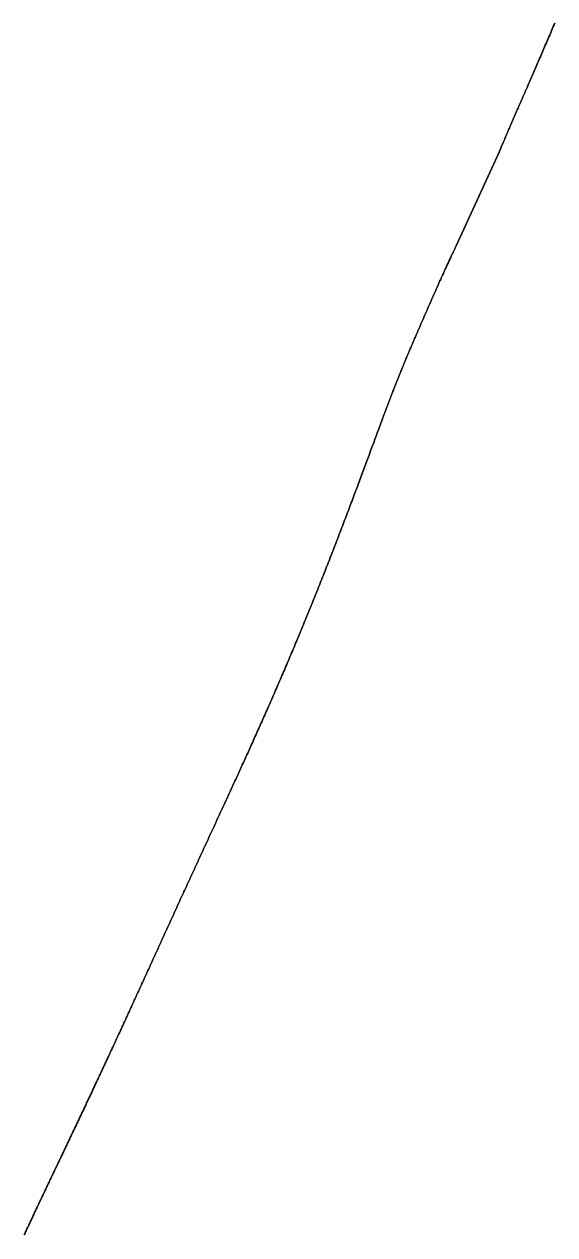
# Model space of a CAD drawing. Header units: inches. Extents: x 130170 to 284068, y 377793 to 804530.
# Drawn here: x 259906.4 to 259929.6, y 740933.5 to 740986.5 of the extents above; entities that cross this region are included whole.
import ezdxf

# ---------------------------------------------------------------- set-up
doc = ezdxf.new("R2010")
doc.units = ezdxf.units.IN
doc.header["$MEASUREMENT"] = 0
doc.layers.add('muni_il', color=7, linetype='Continuous')

msp = doc.modelspace()

# ---------------------------------------------------------------- linework, layer by layer
at = {"layer": 'muni_il'}
for points in [[(259906.439, 740933.478), (259906.459, 740933.521), (259906.48, 740933.565), (259906.5, 740933.608), (259906.52, 740933.651), (259906.54, 740933.693), (259906.56, 740933.736), (259906.58, 740933.779), (259906.599, 740933.821), (259906.619, 740933.863), (259906.639, 740933.906), (259906.659, 740933.948), (259906.678, 740933.99), (259906.698, 740934.032), (259906.717, 740934.073), (259906.737, 740934.115), (259906.756, 740934.156), (259906.776, 740934.198), (259906.795, 740934.239), (259906.814, 740934.28), (259906.834, 740934.321), (259906.853, 740934.362), (259906.872, 740934.403), (259906.891, 740934.444), (259906.91, 740934.485), (259906.93, 740934.525), (259906.949, 740934.566), (259906.968, 740934.606), (259906.986, 740934.647), (259907.005, 740934.687), (259907.024, 740934.727), (259907.043, 740934.767), (259907.062, 740934.807), (259907.081, 740934.847), (259907.099, 740934.887), (259907.118, 740934.926), (259907.137, 740934.966), (259907.156, 740935.006), (259907.174, 740935.045), (259907.193, 740935.085), (259907.212, 740935.124), (259907.23, 740935.163), (259907.249, 740935.202), (259907.267, 740935.242), (259907.286, 740935.281), (259907.304, 740935.32), (259907.323, 740935.359), (259907.341, 740935.398), (259907.36, 740935.437), (259907.378, 740935.476), (259907.396, 740935.515), (259907.415, 740935.553), (259907.433, 740935.592), (259907.451, 740935.631), (259907.47, 740935.67), (259907.488, 740935.708), (259907.507, 740935.747), (259907.525, 740935.786), (259907.543, 740935.824), (259907.562, 740935.863), (259907.58, 740935.901), (259907.598, 740935.94), (259907.616, 740935.978), (259907.635, 740936.017), (259907.653, 740936.055), (259907.671, 740936.094), (259907.69, 740936.132), (259907.708, 740936.171), (259907.726, 740936.209), (259907.744, 740936.248), (259907.763, 740936.286), (259907.781, 740936.325), (259907.799, 740936.363), (259907.818, 740936.402), (259907.836, 740936.44), (259907.854, 740936.479), (259907.873, 740936.517), (259907.891, 740936.556), (259907.909, 740936.594), (259907.928, 740936.633), (259907.946, 740936.672), (259907.965, 740936.71), (259907.983, 740936.749), (259908.001, 740936.788), (259908.02, 740936.826), (259908.038, 740936.865), (259908.057, 740936.904), (259908.075, 740936.943), (259908.094, 740936.982), (259908.112, 740937.021), (259908.131, 740937.06), (259908.15, 740937.099), (259908.168, 740937.138), (259908.187, 740937.177), (259908.206, 740937.217), (259908.224, 740937.256), (259908.243, 740937.295), (259908.262, 740937.335), (259908.281, 740937.374), (259908.299, 740937.414), (259908.318, 740937.453), (259908.337, 740937.493), (259908.356, 740937.533), (259908.375, 740937.573), (259908.394, 740937.613), (259908.413, 740937.653), (259908.432, 740937.693), (259908.451, 740937.733), (259908.47, 740937.773), (259908.49, 740937.814), (259908.509, 740937.854), (259908.528, 740937.895), (259908.548, 740937.935), (259908.567, 740937.976), (259908.586, 740938.017), (259908.606, 740938.058), (259908.625, 740938.099), (259908.645, 740938.14), (259908.664, 740938.181), (259908.684, 740938.222), (259908.704, 740938.264), (259908.723, 740938.305), (259908.743, 740938.347), (259908.763, 740938.389), (259908.783, 740938.431), (259908.803, 740938.473), (259908.823, 740938.515), (259908.843, 740938.557), (259908.863, 740938.599), (259908.883, 740938.642), (259908.903, 740938.684), (259908.923, 740938.727), (259908.943, 740938.77), (259908.964, 740938.813), (259908.984, 740938.856), (259909.005, 740938.899), (259909.025, 740938.943), (259909.046, 740938.986), (259909.066, 740939.03), (259909.087, 740939.074), (259909.108, 740939.117), (259909.128, 740939.161), (259909.149, 740939.206), (259909.17, 740939.25), (259909.191, 740939.294), (259909.212, 740939.339), (259909.233, 740939.384), (259909.254, 740939.429), (259909.275, 740939.474), (259909.297, 740939.519), (259909.318, 740939.564), (259909.339, 740939.609), (259909.361, 740939.655), (259909.382, 740939.701), (259909.404, 740939.746), (259909.425, 740939.792), (259909.447, 740939.839), (259909.469, 740939.885), (259909.49, 740939.931), (259909.512, 740939.978), (259909.534, 740940.025), (259909.556, 740940.071), (259909.578, 740940.118), (259909.6, 740940.166), (259909.622, 740940.213), (259909.645, 740940.26), (259909.667, 740940.308), (259909.689, 740940.356), (259909.712, 740940.403), (259909.734, 740940.451), (259909.757, 740940.5), (259909.779, 740940.548), (259909.802, 740940.596), (259909.824, 740940.645), (259909.847, 740940.694), (259909.87, 740940.743), (259909.893, 740940.792), (259909.916, 740940.841), (259909.939, 740940.89), (259909.962, 740940.94), (259909.985, 740940.989), (259910.008, 740941.039), (259910.031, 740941.089), (259910.054, 740941.139), (259910.078, 740941.189), (259910.101, 740941.24), (259910.124, 740941.29), (259910.148, 740941.341), (259910.172, 740941.392), (259910.195, 740941.442), (259910.219, 740941.493), (259910.243, 740941.545), (259910.266, 740941.596), (259910.29, 740941.647), (259910.314, 740941.699), (259910.338, 740941.75), (259910.362, 740941.802), (259910.386, 740941.854), (259910.41, 740941.906), (259910.434, 740941.959), (259910.458, 740942.011), (259910.482, 740942.064), (259910.507, 740942.116), (259910.531, 740942.169), (259910.555, 740942.222), (259910.58, 740942.275), (259910.604, 740942.328), (259910.629, 740942.381), (259910.653, 740942.434), (259910.678, 740942.488), (259910.703, 740942.541), (259910.727, 740942.595), (259910.752, 740942.649), (259910.777, 740942.703), (259910.802, 740942.756), (259910.827, 740942.81), (259910.851, 740942.865), (259910.877, 740942.919), (259910.902, 740942.974), (259910.927, 740943.028), (259910.952, 740943.083), (259910.977, 740943.137), (259911.002, 740943.192), (259911.027, 740943.247), (259911.052, 740943.302), (259911.077, 740943.357), (259911.103, 740943.412), (259911.128, 740943.467), (259911.153, 740943.523), (259911.179, 740943.578), (259911.204, 740943.634), (259911.23, 740943.689), (259911.255, 740943.745), (259911.281, 740943.801), (259911.306, 740943.857), (259911.332, 740943.913), (259911.357, 740943.968), (259911.383, 740944.025), (259911.409, 740944.081), (259911.434, 740944.137), (259911.46, 740944.193), (259911.486, 740944.249), (259911.511, 740944.306), (259911.537, 740944.362), (259911.563, 740944.419), (259911.589, 740944.475), (259911.615, 740944.532), (259911.64, 740944.589), (259911.666, 740944.645), (259911.692, 740944.702), (259911.718, 740944.759), (259911.744, 740944.816), (259911.77, 740944.873), (259911.796, 740944.93), (259911.822, 740944.987), (259911.848, 740945.044), (259911.874, 740945.101), (259911.9, 740945.158), (259911.926, 740945.215), (259911.952, 740945.272), (259911.978, 740945.33), (259912.004, 740945.387), (259912.03, 740945.444), (259912.056, 740945.501), (259912.083, 740945.559), (259912.109, 740945.616), (259912.135, 740945.674), (259912.161, 740945.731), (259912.187, 740945.788), (259912.213, 740945.846), (259912.24, 740945.904), (259912.266, 740945.961), (259912.292, 740946.019), (259912.318, 740946.076), (259912.344, 740946.134), (259912.371, 740946.191), (259912.397, 740946.249), (259912.423, 740946.307), (259912.449, 740946.364), (259912.476, 740946.422), (259912.502, 740946.48), (259912.528, 740946.537), (259912.554, 740946.595), (259912.581, 740946.653), (259912.607, 740946.71), (259912.633, 740946.768), (259912.66, 740946.826), (259912.686, 740946.884), (259912.712, 740946.941), (259912.739, 740946.999), (259912.765, 740947.057), (259912.791, 740947.115), (259912.818, 740947.172), (259912.844, 740947.23), (259912.87, 740947.288), (259912.897, 740947.346), (259912.923, 740947.404), (259912.95, 740947.461), (259912.976, 740947.519), (259913.002, 740947.577), (259913.029, 740947.635), (259913.055, 740947.693), (259913.081, 740947.751), (259913.108, 740947.808), (259913.134, 740947.866), (259913.161, 740947.924), (259913.187, 740947.982), (259913.214, 740948.04), (259913.24, 740948.098), (259913.267, 740948.156), (259913.293, 740948.214), (259913.32, 740948.272), (259913.346, 740948.329), (259913.373, 740948.387), (259913.399, 740948.445), (259913.426, 740948.503), (259913.452, 740948.561), (259913.479, 740948.619), (259913.505, 740948.677), (259913.532, 740948.735), (259913.559, 740948.793), (259913.585, 740948.852), (259913.612, 740948.91), (259913.639, 740948.968), (259913.665, 740949.026), (259913.692, 740949.084), (259913.719, 740949.142), (259913.746, 740949.201), (259913.772, 740949.259), (259913.799, 740949.317), (259913.826, 740949.375), (259913.853, 740949.434), (259913.88, 740949.492), (259913.906, 740949.551), (259913.933, 740949.609), (259913.96, 740949.668), (259913.987, 740949.726), (259914.014, 740949.785), (259914.041, 740949.844), (259914.068, 740949.902), (259914.095, 740949.961), (259914.123, 740950.02), (259914.15, 740950.079), (259914.177, 740950.138), (259914.204, 740950.197), (259914.231, 740950.256), (259914.259, 740950.315), (259914.286, 740950.374), (259914.313, 740950.434), (259914.341, 740950.493), (259914.368, 740950.552), (259914.396, 740950.612), (259914.423, 740950.671), (259914.451, 740950.731), (259914.478, 740950.791), (259914.506, 740950.851), (259914.534, 740950.911), (259914.561, 740950.971), (259914.589, 740951.031), (259914.617, 740951.091), (259914.645, 740951.152), (259914.673, 740951.212), (259914.701, 740951.273), (259914.729, 740951.333), (259914.757, 740951.394), (259914.785, 740951.455), (259914.813, 740951.516), (259914.841, 740951.577), (259914.87, 740951.638), (259914.898, 740951.7), (259914.926, 740951.761), (259914.955, 740951.823), (259914.983, 740951.885), (259915.012, 740951.947), (259915.041, 740952.009), (259915.069, 740952.071), (259915.098, 740952.133), (259915.127, 740952.196), (259915.156, 740952.258), (259915.185, 740952.321), (259915.214, 740952.384), (259915.243, 740952.447), (259915.272, 740952.511), (259915.301, 740952.574), (259915.331, 740952.638), (259915.36, 740952.701), (259915.389, 740952.765), (259915.419, 740952.83), (259915.448, 740952.894), (259915.478, 740952.958), (259915.508, 740953.023), (259915.538, 740953.088), (259915.568, 740953.153), (259915.598, 740953.218), (259915.628, 740953.284), (259915.658, 740953.349), (259915.688, 740953.415), (259915.718, 740953.481), (259915.749, 740953.547), (259915.779, 740953.614), (259915.809, 740953.681), (259915.84, 740953.748), (259915.871, 740953.815), (259915.901, 740953.882), (259915.932, 740953.949), (259915.963, 740954.017), (259915.994, 740954.085), (259916.025, 740954.153), (259916.056, 740954.222), (259916.087, 740954.29), (259916.119, 740954.359), (259916.15, 740954.428), (259916.182, 740954.498), (259916.213, 740954.567), (259916.245, 740954.637), (259916.276, 740954.707), (259916.308, 740954.778), (259916.34, 740954.848), (259916.372, 740954.919), (259916.404, 740954.99), (259916.436, 740955.061), (259916.468, 740955.133), (259916.501, 740955.205), (259916.533, 740955.277), (259916.565, 740955.349), (259916.598, 740955.422), (259916.63, 740955.494), (259916.663, 740955.567), (259916.696, 740955.641), (259916.729, 740955.714), (259916.762, 740955.788), (259916.795, 740955.862), (259916.828, 740955.937), (259916.861, 740956.011), (259916.894, 740956.086), (259916.927, 740956.161), (259916.961, 740956.237), (259916.994, 740956.312), (259917.028, 740956.388), (259917.061, 740956.464), (259917.095, 740956.541), (259917.129, 740956.617), (259917.163, 740956.695), (259917.196, 740956.772), (259917.23, 740956.849), (259917.264, 740956.927), (259917.299, 740957.005), (259917.333, 740957.083), (259917.367, 740957.162), (259917.401, 740957.241), (259917.436, 740957.32), (259917.47, 740957.399), (259917.505, 740957.479), (259917.539, 740957.559), (259917.574, 740957.639), (259917.608, 740957.719), (259917.643, 740957.8), (259917.678, 740957.881), (259917.713, 740957.962), (259917.748, 740958.043), (259917.782, 740958.125), (259917.818, 740958.206), (259917.853, 740958.289), (259917.888, 740958.371), (259917.923, 740958.454), (259917.958, 740958.536), (259917.993, 740958.62), (259918.029, 740958.703), (259918.064, 740958.786), (259918.099, 740958.87), (259918.135, 740958.954), (259918.17, 740959.038), (259918.206, 740959.123), (259918.241, 740959.207), (259918.277, 740959.292), (259918.312, 740959.377), (259918.348, 740959.463), (259918.384, 740959.548), (259918.419, 740959.634), (259918.455, 740959.72), (259918.491, 740959.806), (259918.526, 740959.892), (259918.562, 740959.978), (259918.598, 740960.065), (259918.634, 740960.152), (259918.669, 740960.239), (259918.705, 740960.326), (259918.741, 740960.413), (259918.777, 740960.501), (259918.813, 740960.588), (259918.848, 740960.676), (259918.884, 740960.764), (259918.92, 740960.852), (259918.956, 740960.94), (259918.992, 740961.029), (259919.027, 740961.117), (259919.063, 740961.206), (259919.099, 740961.294), (259919.135, 740961.383), (259919.17, 740961.472), (259919.206, 740961.561), (259919.242, 740961.65), (259919.277, 740961.739), (259919.313, 740961.828), (259919.349, 740961.917), (259919.384, 740962.007), (259919.42, 740962.096), (259919.455, 740962.185), (259919.491, 740962.275), (259919.526, 740962.364), (259919.561, 740962.454), (259919.597, 740962.543), (259919.632, 740962.633), (259919.667, 740962.722), (259919.702, 740962.812), (259919.737, 740962.901), (259919.772, 740962.991), (259919.807, 740963.08), (259919.842, 740963.169), (259919.877, 740963.259), (259919.912, 740963.348), (259919.946, 740963.437), (259919.981, 740963.526), (259920.015, 740963.616), (259920.05, 740963.704), (259920.084, 740963.793), (259920.118, 740963.882), (259920.152, 740963.971), (259920.186, 740964.059), (259920.22, 740964.148), (259920.254, 740964.236), (259920.288, 740964.324), (259920.321, 740964.412), (259920.355, 740964.5), (259920.388, 740964.587), (259920.422, 740964.674), (259920.455, 740964.762), (259920.488, 740964.849), (259920.521, 740964.935), (259920.553, 740965.022), (259920.586, 740965.108), (259920.619, 740965.194), (259920.651, 740965.28), (259920.683, 740965.366), (259920.715, 740965.451), (259920.747, 740965.536), (259920.779, 740965.621), (259920.811, 740965.705), (259920.842, 740965.789), (259920.874, 740965.873), (259920.905, 740965.956), (259920.936, 740966.039), (259920.967, 740966.122), (259920.998, 740966.205), (259921.028, 740966.287), (259921.059, 740966.368), (259921.089, 740966.45), (259921.119, 740966.531), (259921.149, 740966.611), (259921.179, 740966.691), (259921.209, 740966.771), (259921.238, 740966.851), (259921.267, 740966.93), (259921.297, 740967.008), (259921.326, 740967.086), (259921.354, 740967.164), (259921.383, 740967.241), (259921.411, 740967.318), (259921.44, 740967.394), (259921.468, 740967.47), (259921.496, 740967.546), (259921.523, 740967.621), (259921.551, 740967.695), (259921.578, 740967.769), (259921.605, 740967.843), (259921.632, 740967.916), (259921.659, 740967.989), (259921.686, 740968.061), (259921.712, 740968.132), (259921.739, 740968.204), (259921.765, 740968.274), (259921.791, 740968.344), (259921.816, 740968.414), (259921.842, 740968.484), (259921.868, 740968.552), (259921.893, 740968.621), (259921.918, 740968.688), (259921.943, 740968.756), (259921.968, 740968.823), (259921.993, 740968.889), (259922.017, 740968.955), (259922.041, 740969.02), (259922.066, 740969.085), (259922.09, 740969.15), (259922.114, 740969.214), (259922.137, 740969.277), (259922.161, 740969.34), (259922.185, 740969.403), (259922.208, 740969.465), (259922.231, 740969.527), (259922.254, 740969.589), (259922.277, 740969.65), (259922.3, 740969.71), (259922.323, 740969.77), (259922.346, 740969.83), (259922.368, 740969.89), (259922.391, 740969.949), (259922.413, 740970.007), (259922.435, 740970.066), (259922.458, 740970.124), (259922.48, 740970.181), (259922.502, 740970.239), (259922.524, 740970.296), (259922.546, 740970.353), (259922.568, 740970.409), (259922.589, 740970.465), (259922.611, 740970.521), (259922.633, 740970.577), (259922.655, 740970.633), (259922.677, 740970.688), (259922.698, 740970.743), (259922.72, 740970.798), (259922.742, 740970.853), (259922.763, 740970.907), (259922.785, 740970.962), (259922.807, 740971.016), (259922.828, 740971.07), (259922.85, 740971.125), (259922.872, 740971.179), (259922.894, 740971.233), (259922.915, 740971.286), (259922.937, 740971.34), (259922.959, 740971.394), (259922.981, 740971.448), (259923.003, 740971.502), (259923.025, 740971.556), (259923.047, 740971.61), (259923.07, 740971.664), (259923.092, 740971.718), (259923.114, 740971.772), (259923.137, 740971.826), (259923.16, 740971.88), (259923.182, 740971.935), (259923.205, 740971.989), (259923.228, 740972.044), (259923.251, 740972.099), (259923.274, 740972.154), (259923.298, 740972.209), (259923.321, 740972.265), (259923.344, 740972.32), (259923.368, 740972.376), (259923.392, 740972.432), (259923.416, 740972.488), (259923.44, 740972.544), (259923.464, 740972.601), (259923.489, 740972.658), (259923.513, 740972.715), (259923.538, 740972.772), (259923.562, 740972.83), (259923.587, 740972.888), (259923.612, 740972.946), (259923.638, 740973.004), (259923.663, 740973.063), (259923.688, 740973.122), (259923.714, 740973.181), (259923.74, 740973.24), (259923.766, 740973.299), (259923.792, 740973.359), (259923.818, 740973.419), (259923.844, 740973.479), (259923.87, 740973.54), (259923.897, 740973.6), (259923.923, 740973.661), (259923.95, 740973.722), (259923.977, 740973.783), (259924.004, 740973.844), (259924.031, 740973.906), (259924.058, 740973.967), (259924.085, 740974.028), (259924.112, 740974.09), (259924.139, 740974.152), (259924.166, 740974.213), (259924.193, 740974.275), (259924.22, 740974.337), (259924.247, 740974.398), (259924.275, 740974.46), (259924.302, 740974.521), (259924.329, 740974.582), (259924.356, 740974.644), (259924.383, 740974.705), (259924.41, 740974.765), (259924.437, 740974.826), (259924.464, 740974.886), (259924.49, 740974.946), (259924.517, 740975.005), (259924.543, 740975.065), (259924.57, 740975.123), (259924.596, 740975.182), (259924.622, 740975.24), (259924.647, 740975.297), (259924.673, 740975.354), (259924.698, 740975.41), (259924.723, 740975.465), (259924.748, 740975.52), (259924.772, 740975.574), (259924.796, 740975.628), (259924.82, 740975.681), (259924.844, 740975.732), (259924.867, 740975.783), (259924.89, 740975.834), (259924.912, 740975.883), (259924.934, 740975.931), (259924.956, 740975.979), (259924.978, 740976.025), (259924.998, 740976.07), (259925.019, 740976.115), (259925.039, 740976.158), (259925.059, 740976.2), (259925.078, 740976.241), (259925.097, 740976.281), (259925.115, 740976.32), (259925.133, 740976.358), (259925.15, 740976.394), (259925.167, 740976.43), (259925.183, 740976.464), (259925.199, 740976.497), (259925.214, 740976.529), (259925.229, 740976.559), (259925.243, 740976.589), (259925.257, 740976.617), (259925.27, 740976.645), (259925.283, 740976.671), (259925.296, 740976.696), (259925.308, 740976.72), (259925.319, 740976.743), (259925.33, 740976.765), (259925.34, 740976.786), (259927.143, 740980.725), (259927.209, 740980.88), (259927.241, 740980.954), (259927.271, 740981.027), (259927.301, 740981.097), (259927.33, 740981.166), (259927.359, 740981.233), (259927.387, 740981.298), (259927.414, 740981.362), (259927.44, 740981.424), (259927.466, 740981.486), (259927.492, 740981.545), (259927.517, 740981.604), (259927.541, 740981.661), (259927.565, 740981.718), (259927.589, 740981.773), (259927.613, 740981.828), (259927.636, 740981.882), (259927.659, 740981.936), (259927.682, 740981.988), (259927.704, 740982.041), (259927.727, 740982.093), (259927.749, 740982.144), (259927.771, 740982.195), (259927.793, 740982.247), (259927.815, 740982.297), (259927.837, 740982.348), (259927.859, 740982.399), (259927.881, 740982.45), (259927.903, 740982.501), (259927.925, 740982.552), (259927.948, 740982.603), (259927.97, 740982.655), (259927.993, 740982.706), (259928.015, 740982.758), (259928.038, 740982.811), (259928.061, 740982.864), (259928.085, 740982.917), (259928.108, 740982.97), (259928.132, 740983.025), (259928.156, 740983.079), (259928.18, 740983.134), (259928.204, 740983.19), (259928.229, 740983.246), (259928.254, 740983.303), (259928.279, 740983.36), (259928.304, 740983.418), (259928.33, 740983.477), (259928.355, 740983.536), (259928.382, 740983.596), (259928.408, 740983.656), (259928.435, 740983.717), (259928.462, 740983.779), (259928.489, 740983.841), (259928.516, 740983.904), (259928.544, 740983.967), (259928.572, 740984.031), (259928.6, 740984.096), (259928.628, 740984.161), (259928.657, 740984.226), (259928.685, 740984.293), (259928.715, 740984.359), (259928.744, 740984.427), (259928.773, 740984.494), (259928.803, 740984.563), (259928.833, 740984.632), (259928.863, 740984.701), (259928.893, 740984.77), (259928.923, 740984.841), (259928.954, 740984.911), (259928.984, 740984.982), (259929.015, 740985.053), (259929.046, 740985.125), (259929.077, 740985.197), (259929.108, 740985.269), (259929.139, 740985.342), (259929.17, 740985.415), (259929.202, 740985.488), (259929.233, 740985.561), (259929.265, 740985.635), (259929.296, 740985.709), (259929.328, 740985.783), (259929.36, 740985.857), (259929.392, 740985.932), (259929.423, 740986.007), (259929.455, 740986.081), (259929.487, 740986.156), (259929.519, 740986.231), (259929.551, 740986.306), (259929.582, 740986.381), (259929.614, 740986.456), (259929.646, 740986.531)], [(259929.646, 740986.531), (259929.614, 740986.456), (259929.582, 740986.381), (259929.551, 740986.306), (259929.519, 740986.231), (259929.487, 740986.156), (259929.455, 740986.081), (259929.423, 740986.007), (259929.392, 740985.932), (259929.36, 740985.857), (259929.328, 740985.783), (259929.296, 740985.709), (259929.265, 740985.635), (259929.233, 740985.561), (259929.202, 740985.488), (259929.17, 740985.415), (259929.139, 740985.342), (259929.108, 740985.269), (259929.077, 740985.197), (259929.046, 740985.125), (259929.015, 740985.053), (259928.984, 740984.982), (259928.954, 740984.911), (259928.923, 740984.841), (259928.893, 740984.77), (259928.863, 740984.701), (259928.833, 740984.632), (259928.803, 740984.563), (259928.773, 740984.494), (259928.744, 740984.427), (259928.715, 740984.359), (259928.685, 740984.293), (259928.657, 740984.226), (259928.628, 740984.161), (259928.6, 740984.096), (259928.572, 740984.031), (259928.544, 740983.967), (259928.516, 740983.904), (259928.489, 740983.841), (259928.462, 740983.779), (259928.435, 740983.717), (259928.408, 740983.656), (259928.382, 740983.596), (259928.355, 740983.536), (259928.33, 740983.477), (259928.304, 740983.418), (259928.279, 740983.36), (259928.254, 740983.303), (259928.229, 740983.246), (259928.204, 740983.19), (259928.18, 740983.134), (259928.156, 740983.079), (259928.132, 740983.025), (259928.108, 740982.97), (259928.085, 740982.917), (259928.061, 740982.864), (259928.038, 740982.811), (259928.015, 740982.758), (259927.993, 740982.706), (259927.97, 740982.655), (259927.948, 740982.603), (259927.925, 740982.552), (259927.903, 740982.501), (259927.881, 740982.45), (259927.859, 740982.399), (259927.837, 740982.348), (259927.815, 740982.297), (259927.793, 740982.247), (259927.771, 740982.195), (259927.749, 740982.144), (259927.727, 740982.093), (259927.704, 740982.041), (259927.682, 740981.988), (259927.659, 740981.936), (259927.636, 740981.882), (259927.613, 740981.828), (259927.589, 740981.773), (259927.565, 740981.718), (259927.541, 740981.661), (259927.517, 740981.604), (259927.492, 740981.545), (259927.466, 740981.486), (259927.44, 740981.424), (259927.414, 740981.362), (259927.387, 740981.298), (259927.359, 740981.233), (259927.33, 740981.166), (259927.301, 740981.097), (259927.271, 740981.027), (259927.241, 740980.954), (259927.209, 740980.88), (259927.143, 740980.725), (259925.34, 740976.786), (259925.33, 740976.765), (259925.319, 740976.743), (259925.308, 740976.72), (259925.296, 740976.696), (259925.283, 740976.671), (259925.27, 740976.645), (259925.257, 740976.617), (259925.243, 740976.589), (259925.229, 740976.559), (259925.214, 740976.529), (259925.199, 740976.497), (259925.183, 740976.464), (259925.167, 740976.43), (259925.15, 740976.394), (259925.133, 740976.358), (259925.115, 740976.32), (259925.097, 740976.281), (259925.078, 740976.241), (259925.059, 740976.2), (259925.039, 740976.158), (259925.019, 740976.115), (259924.998, 740976.07), (259924.978, 740976.025), (259924.956, 740975.979), (259924.934, 740975.931), (259924.912, 740975.883), (259924.89, 740975.834), (259924.867, 740975.783), (259924.844, 740975.732), (259924.82, 740975.681), (259924.796, 740975.628), (259924.772, 740975.574), (259924.748, 740975.52), (259924.723, 740975.465), (259924.698, 740975.41), (259924.673, 740975.354), (259924.647, 740975.297), (259924.622, 740975.24), (259924.596, 740975.182), (259924.57, 740975.123), (259924.543, 740975.065), (259924.517, 740975.005), (259924.49, 740974.946), (259924.464, 740974.886), (259924.437, 740974.826), (259924.41, 740974.765), (259924.383, 740974.705), (259924.356, 740974.644), (259924.329, 740974.582), (259924.302, 740974.521), (259924.275, 740974.46), (259924.247, 740974.398), (259924.22, 740974.337), (259924.193, 740974.275), (259924.166, 740974.213), (259924.139, 740974.152), (259924.112, 740974.09), (259924.085, 740974.028), (259924.058, 740973.967), (259924.031, 740973.906), (259924.004, 740973.844), (259923.977, 740973.783), (259923.95, 740973.722), (259923.923, 740973.661), (259923.897, 740973.6), (259923.87, 740973.54), (259923.844, 740973.479), (259923.818, 740973.419), (259923.792, 740973.359), (259923.766, 740973.299), (259923.74, 740973.24), (259923.714, 740973.181), (259923.688, 740973.122), (259923.663, 740973.063), (259923.638, 740973.004), (259923.612, 740972.946), (259923.587, 740972.888), (259923.562, 740972.83), (259923.538, 740972.772), (259923.513, 740972.715), (259923.489, 740972.658), (259923.464, 740972.601), (259923.44, 740972.544), (259923.416, 740972.488), (259923.392, 740972.432), (259923.368, 740972.376), (259923.344, 740972.32), (259923.321, 740972.265), (259923.298, 740972.209), (259923.274, 740972.154), (259923.251, 740972.099), (259923.228, 740972.044), (259923.205, 740971.989), (259923.182, 740971.935), (259923.16, 740971.88), (259923.137, 740971.826), (259923.114, 740971.772), (259923.092, 740971.718), (259923.07, 740971.664), (259923.047, 740971.61), (259923.025, 740971.556), (259923.003, 740971.502), (259922.981, 740971.448), (259922.959, 740971.394), (259922.937, 740971.34), (259922.915, 740971.286), (259922.894, 740971.233), (259922.872, 740971.179), (259922.85, 740971.125), (259922.828, 740971.07), (259922.807, 740971.016), (259922.785, 740970.962), (259922.763, 740970.907), (259922.742, 740970.853), (259922.72, 740970.798), (259922.698, 740970.743), (259922.677, 740970.688), (259922.655, 740970.633), (259922.633, 740970.577), (259922.611, 740970.521), (259922.589, 740970.465), (259922.568, 740970.409), (259922.546, 740970.353), (259922.524, 740970.296), (259922.502, 740970.239), (259922.48, 740970.181), (259922.458, 740970.124), (259922.435, 740970.066), (259922.413, 740970.007), (259922.391, 740969.949), (259922.368, 740969.89), (259922.346, 740969.83), (259922.323, 740969.77), (259922.3, 740969.71), (259922.277, 740969.65), (259922.254, 740969.589), (259922.231, 740969.527), (259922.208, 740969.465), (259922.185, 740969.403), (259922.161, 740969.34), (259922.137, 740969.277), (259922.114, 740969.214), (259922.09, 740969.15), (259922.066, 740969.085), (259922.041, 740969.02), (259922.017, 740968.955), (259921.993, 740968.889), (259921.968, 740968.823), (259921.943, 740968.756), (259921.918, 740968.688), (259921.893, 740968.621), (259921.868, 740968.552), (259921.842, 740968.484), (259921.816, 740968.414), (259921.791, 740968.344), (259921.765, 740968.274), (259921.739, 740968.204), (259921.712, 740968.132), (259921.686, 740968.061), (259921.659, 740967.989), (259921.632, 740967.916), (259921.605, 740967.843), (259921.578, 740967.769), (259921.551, 740967.695), (259921.523, 740967.621), (259921.496, 740967.546), (259921.468, 740967.47), (259921.44, 740967.394), (259921.411, 740967.318), (259921.383, 740967.241), (259921.354, 740967.164), (259921.326, 740967.086), (259921.297, 740967.008), (259921.267, 740966.93), (259921.238, 740966.851), (259921.209, 740966.771), (259921.179, 740966.691), (259921.149, 740966.611), (259921.119, 740966.531), (259921.089, 740966.45), (259921.059, 740966.368), (259921.028, 740966.287), (259920.998, 740966.205), (259920.967, 740966.122), (259920.936, 740966.039), (259920.905, 740965.956), (259920.874, 740965.873), (259920.842, 740965.789), (259920.811, 740965.705), (259920.779, 740965.621), (259920.747, 740965.536), (259920.715, 740965.451), (259920.683, 740965.366), (259920.651, 740965.28), (259920.619, 740965.194), (259920.586, 740965.108), (259920.553, 740965.022), (259920.521, 740964.935), (259920.488, 740964.849), (259920.455, 740964.762), (259920.422, 740964.674), (259920.388, 740964.587), (259920.355, 740964.5), (259920.321, 740964.412), (259920.288, 740964.324), (259920.254, 740964.236), (259920.22, 740964.148), (259920.186, 740964.059), (259920.152, 740963.971), (259920.118, 740963.882), (259920.084, 740963.793), (259920.05, 740963.704), (259920.015, 740963.616), (259919.981, 740963.526), (259919.946, 740963.437), (259919.912, 740963.348), (259919.877, 740963.259), (259919.842, 740963.169), (259919.807, 740963.08), (259919.772, 740962.991), (259919.737, 740962.901), (259919.702, 740962.812), (259919.667, 740962.722), (259919.632, 740962.633), (259919.597, 740962.543), (259919.561, 740962.454), (259919.526, 740962.364), (259919.491, 740962.275), (259919.455, 740962.185), (259919.42, 740962.096), (259919.384, 740962.007), (259919.349, 740961.917), (259919.313, 740961.828), (259919.277, 740961.739), (259919.242, 740961.65), (259919.206, 740961.561), (259919.17, 740961.472), (259919.135, 740961.383), (259919.099, 740961.294), (259919.063, 740961.206), (259919.027, 740961.117), (259918.992, 740961.029), (259918.956, 740960.94), (259918.92, 740960.852), (259918.884, 740960.764), (259918.848, 740960.676), (259918.813, 740960.588), (259918.777, 740960.501), (259918.741, 740960.413), (259918.705, 740960.326), (259918.669, 740960.239), (259918.634, 740960.152), (259918.598, 740960.065), (259918.562, 740959.978), (259918.526, 740959.892), (259918.491, 740959.806), (259918.455, 740959.72), (259918.419, 740959.634), (259918.384, 740959.548), (259918.348, 740959.463), (259918.312, 740959.377), (259918.277, 740959.292), (259918.241, 740959.207), (259918.206, 740959.123), (259918.17, 740959.038), (259918.135, 740958.954), (259918.099, 740958.87), (259918.064, 740958.786), (259918.029, 740958.703), (259917.993, 740958.62), (259917.958, 740958.536), (259917.923, 740958.454), (259917.888, 740958.371), (259917.853, 740958.289), (259917.818, 740958.206), (259917.782, 740958.125), (259917.748, 740958.043), (259917.713, 740957.962), (259917.678, 740957.881), (259917.643, 740957.8), (259917.608, 740957.719), (259917.574, 740957.639), (259917.539, 740957.559), (259917.505, 740957.479), (259917.47, 740957.399), (259917.436, 740957.32), (259917.401, 740957.241), (259917.367, 740957.162), (259917.333, 740957.083), (259917.299, 740957.005), (259917.264, 740956.927), (259917.23, 740956.849), (259917.196, 740956.772), (259917.163, 740956.695), (259917.129, 740956.617), (259917.095, 740956.541), (259917.061, 740956.464), (259917.028, 740956.388), (259916.994, 740956.312), (259916.961, 740956.237), (259916.927, 740956.161), (259916.894, 740956.086), (259916.861, 740956.011), (259916.828, 740955.937), (259916.795, 740955.862), (259916.762, 740955.788), (259916.729, 740955.714), (259916.696, 740955.641), (259916.663, 740955.567), (259916.63, 740955.494), (259916.598, 740955.422), (259916.565, 740955.349), (259916.533, 740955.277), (259916.501, 740955.205), (259916.468, 740955.133), (259916.436, 740955.061), (259916.404, 740954.99), (259916.372, 740954.919), (259916.34, 740954.848), (259916.308, 740954.778), (259916.276, 740954.707), (259916.245, 740954.637), (259916.213, 740954.567), (259916.182, 740954.498), (259916.15, 740954.428), (259916.119, 740954.359), (259916.087, 740954.29), (259916.056, 740954.222), (259916.025, 740954.153), (259915.994, 740954.085), (259915.963, 740954.017), (259915.932, 740953.949), (259915.901, 740953.882), (259915.871, 740953.815), (259915.84, 740953.748), (259915.809, 740953.681), (259915.779, 740953.614), (259915.749, 740953.547), (259915.718, 740953.481), (259915.688, 740953.415), (259915.658, 740953.349), (259915.628, 740953.284), (259915.598, 740953.218), (259915.568, 740953.153), (259915.538, 740953.088), (259915.508, 740953.023), (259915.478, 740952.958), (259915.448, 740952.894), (259915.419, 740952.83), (259915.389, 740952.765), (259915.36, 740952.701), (259915.331, 740952.638), (259915.301, 740952.574), (259915.272, 740952.511), (259915.243, 740952.447), (259915.214, 740952.384), (259915.185, 740952.321), (259915.156, 740952.258), (259915.127, 740952.196), (259915.098, 740952.133), (259915.069, 740952.071), (259915.041, 740952.009), (259915.012, 740951.947), (259914.983, 740951.885), (259914.955, 740951.823), (259914.926, 740951.761), (259914.898, 740951.7), (259914.87, 740951.638), (259914.841, 740951.577), (259914.813, 740951.516), (259914.785, 740951.455), (259914.757, 740951.394), (259914.729, 740951.333), (259914.701, 740951.273), (259914.673, 740951.212), (259914.645, 740951.152), (259914.617, 740951.091), (259914.589, 740951.031), (259914.561, 740950.971), (259914.534, 740950.911), (259914.506, 740950.851), (259914.478, 740950.791), (259914.451, 740950.731), (259914.423, 740950.671), (259914.396, 740950.612), (259914.368, 740950.552), (259914.341, 740950.493), (259914.313, 740950.434), (259914.286, 740950.374), (259914.259, 740950.315), (259914.231, 740950.256), (259914.204, 740950.197), (259914.177, 740950.138), (259914.15, 740950.079), (259914.123, 740950.02), (259914.095, 740949.961), (259914.068, 740949.902), (259914.041, 740949.844), (259914.014, 740949.785), (259913.987, 740949.726), (259913.96, 740949.668), (259913.933, 740949.609), (259913.906, 740949.551), (259913.88, 740949.492), (259913.853, 740949.434), (259913.826, 740949.375), (259913.799, 740949.317), (259913.772, 740949.259), (259913.746, 740949.201), (259913.719, 740949.142), (259913.692, 740949.084), (259913.665, 740949.026), (259913.639, 740948.968), (259913.612, 740948.91), (259913.585, 740948.852), (259913.559, 740948.793), (259913.532, 740948.735), (259913.505, 740948.677), (259913.479, 740948.619), (259913.452, 740948.561), (259913.426, 740948.503), (259913.399, 740948.445), (259913.373, 740948.387), (259913.346, 740948.329), (259913.32, 740948.272), (259913.293, 740948.214), (259913.267, 740948.156), (259913.24, 740948.098), (259913.214, 740948.04), (259913.187, 740947.982), (259913.161, 740947.924), (259913.134, 740947.866), (259913.108, 740947.808), (259913.081, 740947.751), (259913.055, 740947.693), (259913.029, 740947.635), (259913.002, 740947.577), (259912.976, 740947.519), (259912.95, 740947.461), (259912.923, 740947.404), (259912.897, 740947.346), (259912.87, 740947.288), (259912.844, 740947.23), (259912.818, 740947.172), (259912.791, 740947.115), (259912.765, 740947.057), (259912.739, 740946.999), (259912.712, 740946.941), (259912.686, 740946.884), (259912.66, 740946.826), (259912.633, 740946.768), (259912.607, 740946.71), (259912.581, 740946.653), (259912.554, 740946.595), (259912.528, 740946.537), (259912.502, 740946.48), (259912.476, 740946.422), (259912.449, 740946.364), (259912.423, 740946.307), (259912.397, 740946.249), (259912.371, 740946.191), (259912.344, 740946.134), (259912.318, 740946.076), (259912.292, 740946.019), (259912.266, 740945.961), (259912.24, 740945.904), (259912.213, 740945.846), (259912.187, 740945.788), (259912.161, 740945.731), (259912.135, 740945.674), (259912.109, 740945.616), (259912.083, 740945.559), (259912.056, 740945.501), (259912.03, 740945.444), (259912.004, 740945.387), (259911.978, 740945.33), (259911.952, 740945.272), (259911.926, 740945.215), (259911.9, 740945.158), (259911.874, 740945.101), (259911.848, 740945.044), (259911.822, 740944.987), (259911.796, 740944.93), (259911.77, 740944.873), (259911.744, 740944.816), (259911.718, 740944.759), (259911.692, 740944.702), (259911.666, 740944.645), (259911.64, 740944.589), (259911.615, 740944.532), (259911.589, 740944.475), (259911.563, 740944.419), (259911.537, 740944.362), (259911.511, 740944.306), (259911.486, 740944.249), (259911.46, 740944.193), (259911.434, 740944.137), (259911.409, 740944.081), (259911.383, 740944.025), (259911.357, 740943.968), (259911.332, 740943.913), (259911.306, 740943.857), (259911.281, 740943.801), (259911.255, 740943.745), (259911.23, 740943.689), (259911.204, 740943.634), (259911.179, 740943.578), (259911.153, 740943.523), (259911.128, 740943.467), (259911.103, 740943.412), (259911.077, 740943.357), (259911.052, 740943.302), (259911.027, 740943.247), (259911.002, 740943.192), (259910.977, 740943.137), (259910.952, 740943.083), (259910.927, 740943.028), (259910.902, 740942.974), (259910.877, 740942.919), (259910.851, 740942.865), (259910.827, 740942.81), (259910.802, 740942.756), (259910.777, 740942.703), (259910.752, 740942.649), (259910.727, 740942.595), (259910.703, 740942.541), (259910.678, 740942.488), (259910.653, 740942.434), (259910.629, 740942.381), (259910.604, 740942.328), (259910.58, 740942.275), (259910.555, 740942.222), (259910.531, 740942.169), (259910.507, 740942.116), (259910.482, 740942.064), (259910.458, 740942.011), (259910.434, 740941.959), (259910.41, 740941.906), (259910.386, 740941.854), (259910.362, 740941.802), (259910.338, 740941.75), (259910.314, 740941.699), (259910.29, 740941.647), (259910.266, 740941.596), (259910.243, 740941.545), (259910.219, 740941.493), (259910.195, 740941.442), (259910.172, 740941.392), (259910.148, 740941.341), (259910.124, 740941.29), (259910.101, 740941.24), (259910.078, 740941.189), (259910.054, 740941.139), (259910.031, 740941.089), (259910.008, 740941.039), (259909.985, 740940.989), (259909.962, 740940.94), (259909.939, 740940.89), (259909.916, 740940.841), (259909.893, 740940.792), (259909.87, 740940.743), (259909.847, 740940.694), (259909.824, 740940.645), (259909.802, 740940.596), (259909.779, 740940.548), (259909.757, 740940.5), (259909.734, 740940.451), (259909.712, 740940.403), (259909.689, 740940.356), (259909.667, 740940.308), (259909.645, 740940.26), (259909.622, 740940.213), (259909.6, 740940.166), (259909.578, 740940.118), (259909.556, 740940.071), (259909.534, 740940.025), (259909.512, 740939.978), (259909.49, 740939.931), (259909.469, 740939.885), (259909.447, 740939.839), (259909.425, 740939.792), (259909.404, 740939.746), (259909.382, 740939.701), (259909.361, 740939.655), (259909.339, 740939.609), (259909.318, 740939.564), (259909.297, 740939.519), (259909.275, 740939.474), (259909.254, 740939.429), (259909.233, 740939.384), (259909.212, 740939.339), (259909.191, 740939.294), (259909.17, 740939.25), (259909.149, 740939.206), (259909.128, 740939.161), (259909.108, 740939.117), (259909.087, 740939.074), (259909.066, 740939.03), (259909.046, 740938.986), (259909.025, 740938.943), (259909.005, 740938.899), (259908.984, 740938.856), (259908.964, 740938.813), (259908.943, 740938.77), (259908.923, 740938.727), (259908.903, 740938.684), (259908.883, 740938.642), (259908.863, 740938.599), (259908.843, 740938.557), (259908.823, 740938.515), (259908.803, 740938.473), (259908.783, 740938.431), (259908.763, 740938.389), (259908.743, 740938.347), (259908.723, 740938.305), (259908.704, 740938.264), (259908.684, 740938.222), (259908.664, 740938.181), (259908.645, 740938.14), (259908.625, 740938.099), (259908.606, 740938.058), (259908.586, 740938.017), (259908.567, 740937.976), (259908.548, 740937.935), (259908.528, 740937.895), (259908.509, 740937.854), (259908.49, 740937.814), (259908.47, 740937.773), (259908.451, 740937.733), (259908.432, 740937.693), (259908.413, 740937.653), (259908.394, 740937.613), (259908.375, 740937.573), (259908.356, 740937.533), (259908.337, 740937.493), (259908.318, 740937.453), (259908.299, 740937.414), (259908.281, 740937.374), (259908.262, 740937.335), (259908.243, 740937.295), (259908.224, 740937.256), (259908.206, 740937.217), (259908.187, 740937.177), (259908.168, 740937.138), (259908.15, 740937.099), (259908.131, 740937.06), (259908.112, 740937.021), (259908.094, 740936.982), (259908.075, 740936.943), (259908.057, 740936.904), (259908.038, 740936.865), (259908.02, 740936.826), (259908.001, 740936.788), (259907.983, 740936.749), (259907.965, 740936.71), (259907.946, 740936.672), (259907.928, 740936.633), (259907.909, 740936.594), (259907.891, 740936.556), (259907.873, 740936.517), (259907.854, 740936.479), (259907.836, 740936.44), (259907.818, 740936.402), (259907.799, 740936.363), (259907.781, 740936.325), (259907.763, 740936.286), (259907.744, 740936.248), (259907.726, 740936.209), (259907.708, 740936.171), (259907.69, 740936.132), (259907.671, 740936.094), (259907.653, 740936.055), (259907.635, 740936.017), (259907.616, 740935.978), (259907.598, 740935.94), (259907.58, 740935.901), (259907.562, 740935.863), (259907.543, 740935.824), (259907.525, 740935.786), (259907.507, 740935.747), (259907.488, 740935.708), (259907.47, 740935.67), (259907.451, 740935.631), (259907.433, 740935.592), (259907.415, 740935.553), (259907.396, 740935.515), (259907.378, 740935.476), (259907.36, 740935.437), (259907.341, 740935.398), (259907.323, 740935.359), (259907.304, 740935.32), (259907.286, 740935.281), (259907.267, 740935.242), (259907.249, 740935.202), (259907.23, 740935.163), (259907.212, 740935.124), (259907.193, 740935.085), (259907.174, 740935.045), (259907.156, 740935.006), (259907.137, 740934.966), (259907.118, 740934.926), (259907.099, 740934.887), (259907.081, 740934.847), (259907.062, 740934.807), (259907.043, 740934.767), (259907.024, 740934.727), (259907.005, 740934.687), (259906.986, 740934.647), (259906.968, 740934.606), (259906.949, 740934.566), (259906.93, 740934.525), (259906.91, 740934.485), (259906.891, 740934.444), (259906.872, 740934.403), (259906.853, 740934.362), (259906.834, 740934.321), (259906.814, 740934.28), (259906.795, 740934.239), (259906.776, 740934.198), (259906.756, 740934.156), (259906.737, 740934.115), (259906.717, 740934.073), (259906.698, 740934.032), (259906.678, 740933.99), (259906.659, 740933.948), (259906.639, 740933.906), (259906.619, 740933.863), (259906.599, 740933.821), (259906.58, 740933.779), (259906.56, 740933.736), (259906.54, 740933.693), (259906.52, 740933.651), (259906.5, 740933.608), (259906.48, 740933.565), (259906.459, 740933.521), (259906.439, 740933.478)]]:
    msp.add_lwpolyline(points, dxfattribs=at)

doc.saveas('drawing.dxf')
